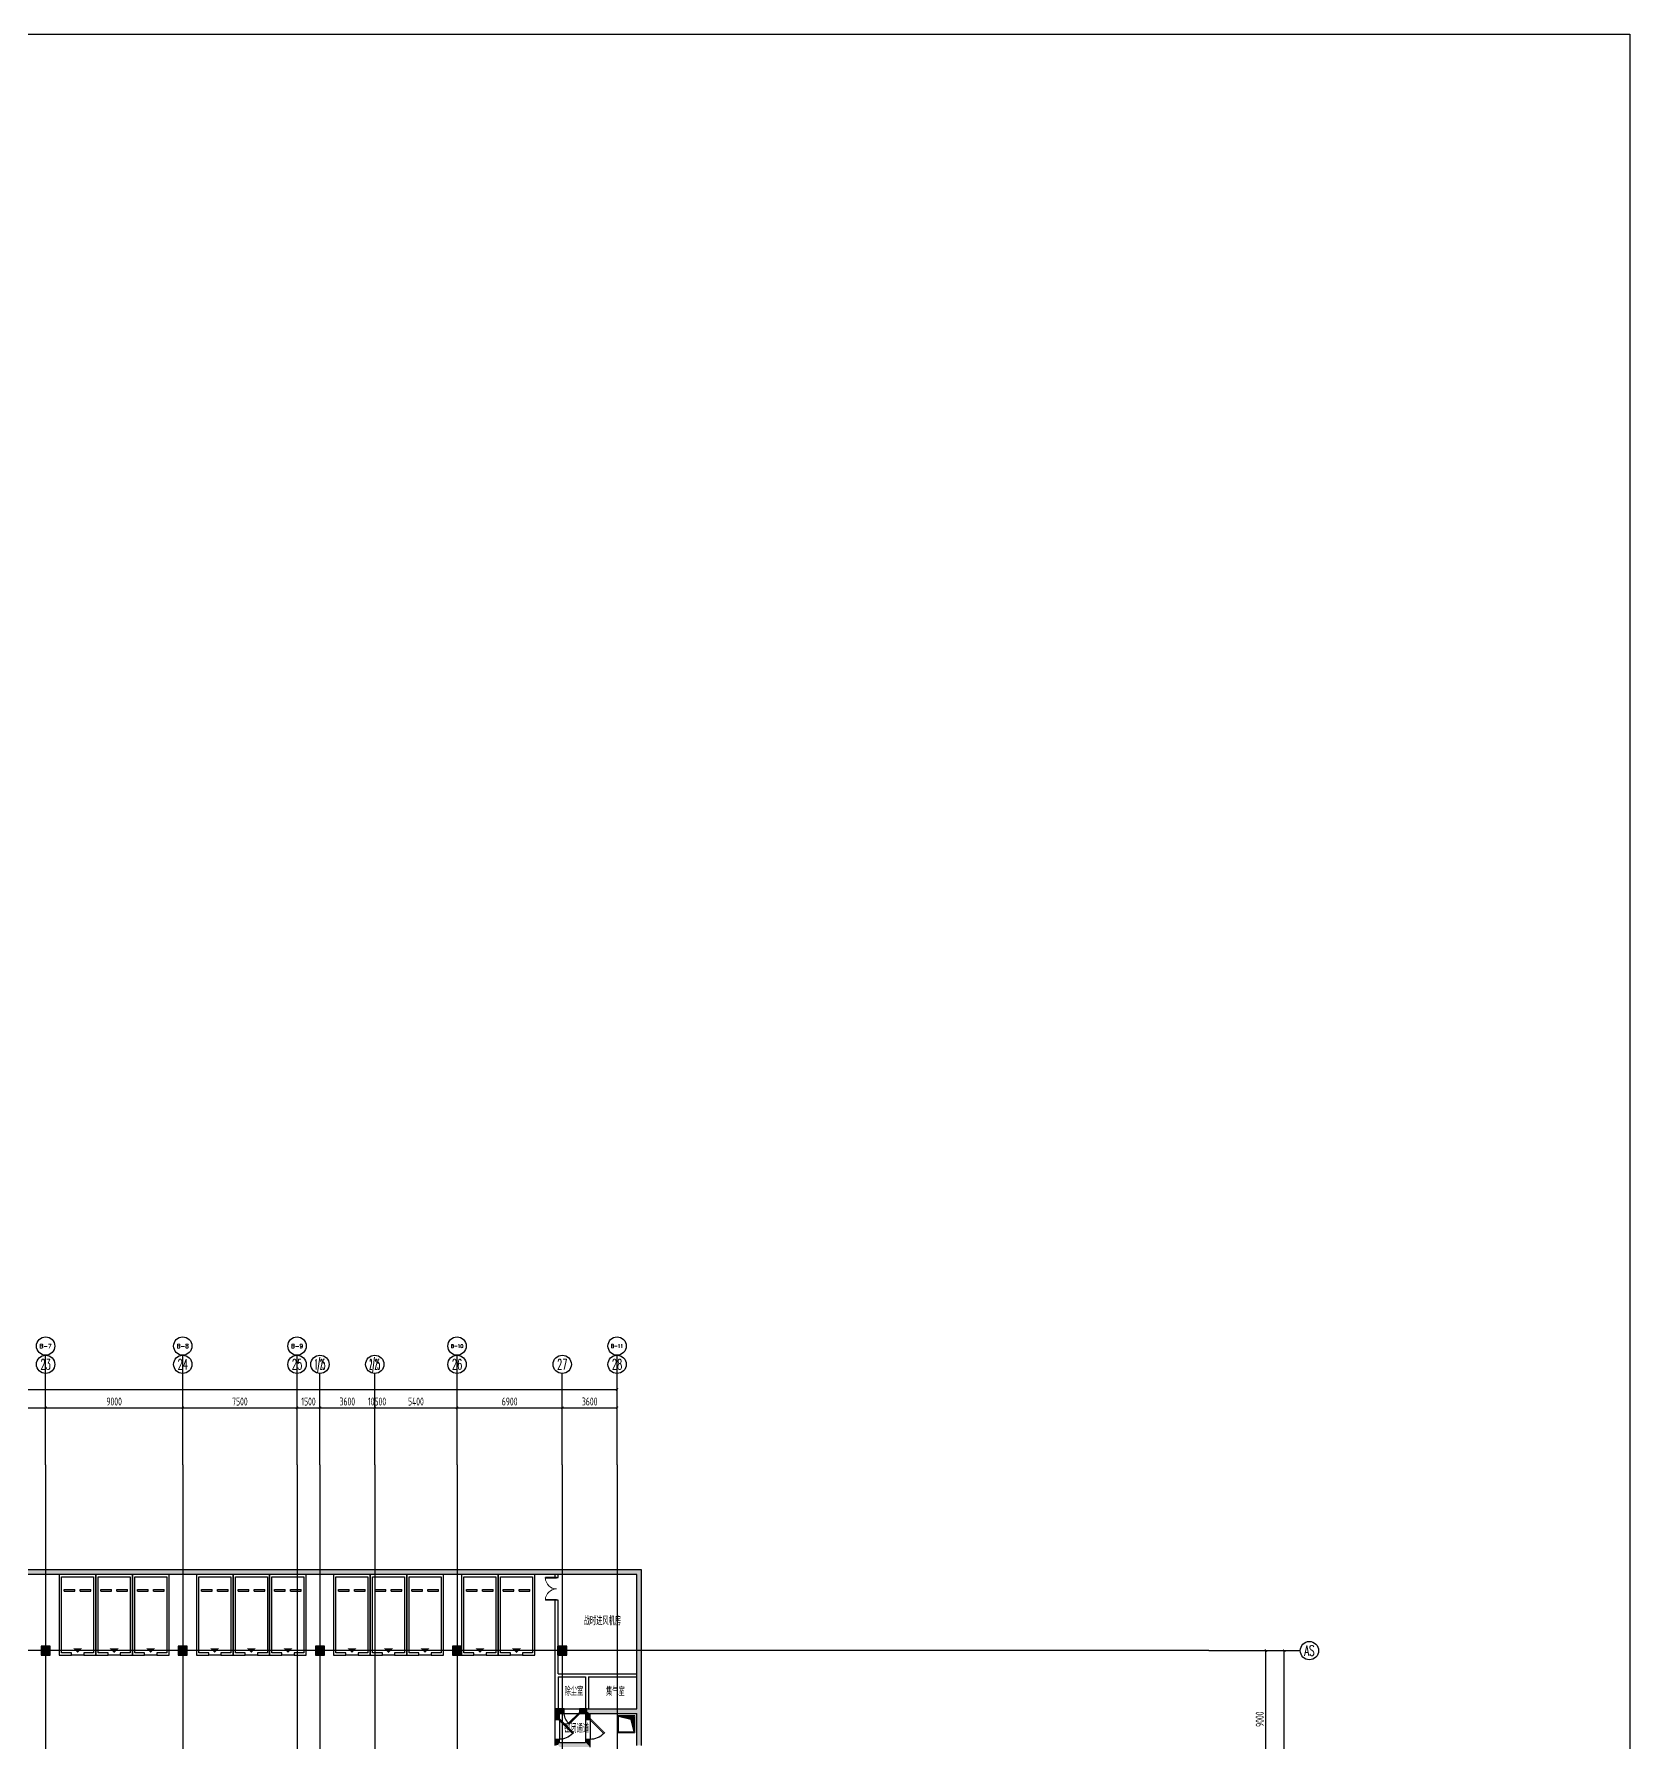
# Model space of a CAD drawing. Extents: x -20827274 to 1300756471, y -549375 to 3431892.
# Drawn here: x 67991 to 172693, y -173860 to -61755 of the extents above; entities that cross this region are included whole.
import ezdxf
from ezdxf.enums import TextEntityAlignment as Align

# ---------------------------------------------------------------- set-up
doc = ezdxf.new("R2010")
doc.units = 0
doc.header["$LTSCALE"] = 10
doc.linetypes.add('暖附图底图$0$DASH', pattern=[0.35, 0.25, -0.1])
doc.linetypes.add('暖附图底图$0$DOTE', pattern=[2.42, 2, -0.2, 0.02, -0.2])
for name, color, linetype in [('1-zs', 3, 'Continuous'), ('A-PUB_TITLE', 4, 'Continuous'), ('AXIS_TEXT', 7, 'Continuous'), ('PUB_HATCH', 8, 'Continuous'), ('暖附图底图$0$00-停车位', 8, 'Continuous'), ('暖附图底图$0$1-标注暖通', 8, 'Continuous'), ('暖附图底图$0$A-COLUMN', 8, 'Continuous'), ('暖附图底图$0$A-PUB_HATCH', 8, 'Continuous'), ('暖附图底图$0$A-ROOM_NAME', 8, 'Continuous'), ('暖附图底图$0$A-WALL', 8, 'Continuous'), ('暖附图底图$0$AXIS', 8, 'Continuous'), ('暖附图底图$0$AXIS_TEXT', 8, 'Continuous'), ('暖附图底图$0$DOOR_FIRE', 8, 'Continuous'), ('暖附图底图$0$DOTE', 8, 'Continuous'), ('暖附图底图$0$PUB_HATCH', 8, 'Continuous'), ('暖附图底图$0$R_人防洗消集水坑', 8, 'Continuous'), ('暖附图底图$0$WINDOW_RF', 8, 'Continuous')]:
    doc.layers.add(name, color=color, linetype=linetype)
doc.styles.add('COMPLEX', font='COMPLEX.shx', dxfattribs={"width": 0.65})
doc.styles.add('暖附图底图$0$8B2_02', font='tssdeng.shx', dxfattribs={"width": 0.6, "bigfont": 'TSSDCHN.shx'})
doc.styles.add('暖附图底图$0$8B2_02_T3', font='tssdeng.shx', dxfattribs={"width": 0.6, "bigfont": 'TSSDCHN.shx'})
doc.styles.add('暖附图底图$0$_TCH_AXIS', font='COMPLEX', dxfattribs={"bigfont": 'GBCBIG'})
doc.styles.add('暖附图底图$0$COMPLEX', font='COMPLEX.shx', dxfattribs={"width": 0.65})
doc.dimstyles.new('暖附图底图$0$_TCH_ARCH&&150', dxfattribs={"dimtxt": 525, "dimasz": 150, "dimexe": 375, "dimexo": 450, "dimgap": 150, "dimtad": 1, "dimdec": 0, "dimrnd": 50, "dimzin": 0, "dimdsep": 46, "dimtxsty": '暖附图底图$0$8B2_02_T3', "dimblk": '暖附图底图$0$_ArchTick', "dimcen": 0.09, "dimclrt": 7, "dimazin": 2, "dimtfac": 1, "dimtdec": 0, "dimtix": 1, "dimtmove": 2, "dimatfit": 3, "dimfxl": 0, "dimtolj": 1, "dimtzin": 0, "dimarcsym": 0})

# ---------------------------------------------------------------- blocks, each defined once
blk = doc.blocks.new('暖附图底图$0$车位2400x5300')
at = {"layer": '暖附图底图$0$00-停车位', "color": 251}
for p, q in [((-875, -1000), (-175, -1000)), ((-875, -1100), (-875, -1000)), ((-875, -1100), (-175, -1100)), ((-175, -1100), (-175, -1000)), ((175, -1000), (875, -1000)), ((175, -1100), (175, -1000)), ((175, -1100), (875, -1100)), ((875, -1100), (875, -1000)), ((400, -5300), (-400, -5300))]:
    blk.add_line(p, q, dxfattribs=at)
blk.add_lwpolyline([(400, -5150), (400, -5300), (1200, -5300), (1200, 0), (-1200, 0), (-1200, -5300), (-400, -5300), (-400, -5150), (-1050, -5150), (-1050, -150), (1050, -150), (1050, -5150), (400, -5150)], dxfattribs=at)
blk.add_lwpolyline([(0, -5150, 0, 600, 0), (0, -4850, 600, 600, 0)], format="xyseb", dxfattribs=at)
blk = doc.blocks.new('暖附图底图$0$洗消污水集水坑')
at = {"layer": '暖附图底图$0$R_人防洗消集水坑', "lineweight": 15}
h = blk.add_hatch(color=256, dxfattribs=at)
h.dxf.hatch_style = 1
h.paths.add_polyline_path([(161254, 16997), (162054, 17197), (161054, 17197), (161054, 16197)])
for points in [[(162114, 17257), (160994, 17257), (160994, 16137), (162114, 16137)], [(162054, 17197), (161054, 17197), (161054, 16197), (162054, 16197)]]:
    blk.add_lwpolyline(points, close=True, dxfattribs=at)
blk.add_lwpolyline([(161054, 16197), (161254, 16997), (162054, 17197)], dxfattribs=at)
blk = doc.blocks.new('暖附图底图$0$洗消坑')
at = {"layer": '暖附图底图$0$R_人防洗消集水坑', "lineweight": 15, "rotation": 270}
blk.add_blockref('暖附图底图$0$洗消污水集水坑', (157353, -135921), dxfattribs=at)
blk = doc.blocks.new('暖附图底图$0$_AXISO')
blk.add_circle((0, 0), 0.5)
at = {"layer": '暖附图底图$0$AXIS_TEXT', "style": '暖附图底图$0$COMPLEX', "width": 1.041667}
blk.add_attdef('A', text='', height=0.56, dxfattribs=at).set_placement((-0.25, -0.28), (0.25, -0.28), align=Align.FIT)
blk = doc.blocks.new('_FZH')
blk.add_lwpolyline([(-0.5, -0.5), (0.5, -0.5), (0.5, 0.5), (-0.5, 0.5)], close=True)
at = {"layer": 'PUB_HATCH'}
blk.add_solid([(-0.5, -0.5), (0.5, -0.5), (-0.5, 0.5), (0.5, 0.5)], dxfattribs=at)
blk = doc.blocks.new('暖附图底图$0$$DorLib2D$00000080')
for p, q in [((-0.21, 0.79), (-0.16, 0.84)), ((0.5, 0.08), (-0.21, 0.79)), ((0.55, 0.13), (-0.16, 0.84)), ((0.5, 0.08), (0.55, 0.13))]:
    blk.add_line(p, q)
blk.add_arc((0.5, 0.08), 1, 135, 180)
blk = doc.blocks.new('暖附图底图$0$$DorLib2D$00000081')
for p, q in [((-0.207, 0.774), (-0.169, 0.811)), ((0.5, 0.067), (-0.207, 0.774)), ((0.538, 0.104), (-0.169, 0.811)), ((0.5, 0.067), (0.538, 0.104))]:
    blk.add_line(p, q)
blk.add_arc((0.5, 0.067), 1, 135, 180)
blk = doc.blocks.new('暖附图底图$0$$DorLib2D$00000084')
for p, q in [((-0.207, 0.807), (-0.16, 0.854)), ((0.5, 0.1), (-0.207, 0.807)), ((0.5, 0.1), (0.547, 0.147))]:
    blk.add_line(p, q)
at = {"const_width": 0.0333}
blk.add_lwpolyline([(0.547, 0.147), (-0.16, 0.854)], dxfattribs=at)
blk.add_arc((0.5, 0.1), 1, 135, 180)
blk = doc.blocks.new('暖附图底图$0$$DorLib2D$00000002')
for p, q in [((-0.5, 0), (-0.5, 0.4875)), ((-0.475, 0.4875), (-0.5, 0.4875)), ((-0.475, 0), (-0.475, 0.4875)), ((0.475, 0), (0.475, 0.4875)), ((0.475, 0.4875), (0.5, 0.4875)), ((0.5, 0), (0.5, 0.4875)), ((-0.5, 0), (-0.475, 0)), ((0.5, 0), (0.475, 0))]:
    blk.add_line(p, q)
at = {"lineweight": 13}
for centre, start, end in [((-0.4875, 0), 0, 88.530716), ((0.4875, 0), 91.469284, 180)]:
    blk.add_arc(centre, 0.4875, start, end, dxfattribs=at)
blk = doc.blocks.new('_AXISO')
blk.add_circle((0, 0), 0.5)
at = {"layer": 'AXIS_TEXT', "style": 'COMPLEX', "width": 1.041667}
blk.add_attdef('A', text='', height=0.56, dxfattribs=at).set_placement((-0.25, -0.28), (0.25, -0.28), align=Align.FIT)
blk = doc.blocks.new('暖附图底图$0$_ArchTick')
at = {"color": 0, "linetype": 'ByBlock', "const_width": 0.4}
blk.add_lwpolyline([(-0.5, -0.5), (0.5, 0.5)], dxfattribs=at)
blk = doc.blocks.new('*D3236')
at = {"layer": 'Defpoints', "color": 0, "transparency": 16777216}
for p in [(106241, -150679), (17241, -155629), (106241, -155629)]:
    blk.add_point(p, dxfattribs=at)
at = {"layer": '暖附图底图$0$AXIS', "color": 0, "lineweight": -2, "transparency": 16777216}
for p, q in [((17241, -155179), (17241, -150304)), ((17241, -150679), (106241, -150679)), ((106241, -155179), (106241, -150304))]:
    blk.add_line(p, q, dxfattribs=at)
at = {"layer": '暖附图底图$0$AXIS', "color": 0, "lineweight": -2, "transparency": 16777216, "xscale": 150, "yscale": 150, "zscale": 150, "rotation": 180}
blk.add_blockref('暖附图底图$0$_ArchTick', (17241, -150679), dxfattribs=at)
at = {"layer": '暖附图底图$0$AXIS', "color": 0, "lineweight": -2, "transparency": 16777216, "xscale": 150, "yscale": 150, "zscale": 150}
blk.add_blockref('暖附图底图$0$_ArchTick', (106241, -150679), dxfattribs=at)
at = {"layer": '暖附图底图$0$AXIS', "color": 7, "transparency": 16777216, "insert": (61741, -150267), "char_height": 525, "attachment_point": 5, "style": '暖附图底图$0$8B2_02_T3'}
blk.add_mtext('\\A1;89000', dxfattribs=at)
blk = doc.blocks.new('*D3242')
at = {"layer": 'Defpoints', "color": 0, "transparency": 16777216}
for p in [(68741, -151879), (59741, -155629), (68741, -155629)]:
    blk.add_point(p, dxfattribs=at)
at = {"layer": '暖附图底图$0$AXIS', "color": 0, "lineweight": -2, "transparency": 16777216}
for p, q in [((59741, -155179), (59741, -151504)), ((59741, -151879), (68741, -151879)), ((68741, -155179), (68741, -151504))]:
    blk.add_line(p, q, dxfattribs=at)
at = {"layer": '暖附图底图$0$AXIS', "color": 0, "lineweight": -2, "transparency": 16777216, "xscale": 150, "yscale": 150, "zscale": 150, "rotation": 180}
blk.add_blockref('暖附图底图$0$_ArchTick', (59741, -151879), dxfattribs=at)
at = {"layer": '暖附图底图$0$AXIS', "color": 0, "lineweight": -2, "transparency": 16777216, "xscale": 150, "yscale": 150, "zscale": 150}
blk.add_blockref('暖附图底图$0$_ArchTick', (68741, -151879), dxfattribs=at)
at = {"layer": '暖附图底图$0$AXIS', "color": 7, "transparency": 16777216, "insert": (64241, -151467), "char_height": 525, "attachment_point": 5, "style": '暖附图底图$0$8B2_02_T3'}
blk.add_mtext('\\A1;9000', dxfattribs=at)
blk = doc.blocks.new('*D3243')
at = {"layer": 'Defpoints', "color": 0, "transparency": 16777216}
for p in [(77741, -151879), (68741, -155629), (77741, -155629)]:
    blk.add_point(p, dxfattribs=at)
at = {"layer": '暖附图底图$0$AXIS', "color": 0, "lineweight": -2, "transparency": 16777216}
for p, q in [((68741, -155179), (68741, -151504)), ((68741, -151879), (77741, -151879)), ((77741, -155179), (77741, -151504))]:
    blk.add_line(p, q, dxfattribs=at)
at = {"layer": '暖附图底图$0$AXIS', "color": 0, "lineweight": -2, "transparency": 16777216, "xscale": 150, "yscale": 150, "zscale": 150, "rotation": 180}
blk.add_blockref('暖附图底图$0$_ArchTick', (68741, -151879), dxfattribs=at)
at = {"layer": '暖附图底图$0$AXIS', "color": 0, "lineweight": -2, "transparency": 16777216, "xscale": 150, "yscale": 150, "zscale": 150}
blk.add_blockref('暖附图底图$0$_ArchTick', (77741, -151879), dxfattribs=at)
at = {"layer": '暖附图底图$0$AXIS', "color": 7, "transparency": 16777216, "insert": (73241, -151467), "char_height": 525, "attachment_point": 5, "style": '暖附图底图$0$8B2_02_T3'}
blk.add_mtext('\\A1;9000', dxfattribs=at)
blk = doc.blocks.new('*D3244')
at = {"layer": 'Defpoints', "color": 0, "transparency": 16777216}
for p in [(85241, -151879), (77741, -155629), (85241, -155629)]:
    blk.add_point(p, dxfattribs=at)
at = {"layer": '暖附图底图$0$AXIS', "color": 0, "lineweight": -2, "transparency": 16777216}
for p, q in [((77741, -155179), (77741, -151504)), ((77741, -151879), (85241, -151879)), ((85241, -155179), (85241, -151504))]:
    blk.add_line(p, q, dxfattribs=at)
at = {"layer": '暖附图底图$0$AXIS', "color": 0, "lineweight": -2, "transparency": 16777216, "xscale": 150, "yscale": 150, "zscale": 150, "rotation": 180}
blk.add_blockref('暖附图底图$0$_ArchTick', (77741, -151879), dxfattribs=at)
at = {"layer": '暖附图底图$0$AXIS', "color": 0, "lineweight": -2, "transparency": 16777216, "xscale": 150, "yscale": 150, "zscale": 150}
blk.add_blockref('暖附图底图$0$_ArchTick', (85241, -151879), dxfattribs=at)
at = {"layer": '暖附图底图$0$AXIS', "color": 7, "transparency": 16777216, "insert": (81491, -151467), "char_height": 525, "attachment_point": 5, "style": '暖附图底图$0$8B2_02_T3'}
blk.add_mtext('\\A1;7500', dxfattribs=at)
blk = doc.blocks.new('*D3245')
at = {"layer": 'Defpoints', "color": 0, "transparency": 16777216}
for p in [(95741, -151879), (85241, -155629), (95741, -155629)]:
    blk.add_point(p, dxfattribs=at)
at = {"layer": '暖附图底图$0$AXIS', "color": 0, "lineweight": -2, "transparency": 16777216}
for p, q in [((85241, -155179), (85241, -151504)), ((85241, -151879), (95741, -151879)), ((95741, -155179), (95741, -151504))]:
    blk.add_line(p, q, dxfattribs=at)
at = {"layer": '暖附图底图$0$AXIS', "color": 0, "lineweight": -2, "transparency": 16777216, "xscale": 150, "yscale": 150, "zscale": 150, "rotation": 180}
blk.add_blockref('暖附图底图$0$_ArchTick', (85241, -151879), dxfattribs=at)
at = {"layer": '暖附图底图$0$AXIS', "color": 0, "lineweight": -2, "transparency": 16777216, "xscale": 150, "yscale": 150, "zscale": 150}
blk.add_blockref('暖附图底图$0$_ArchTick', (95741, -151879), dxfattribs=at)
at = {"layer": '暖附图底图$0$AXIS', "color": 7, "transparency": 16777216, "insert": (90491, -151467), "char_height": 525, "attachment_point": 5, "style": '暖附图底图$0$8B2_02_T3'}
blk.add_mtext('\\A1;10500', dxfattribs=at)
blk = doc.blocks.new('*D3246')
at = {"layer": 'Defpoints', "color": 0, "transparency": 16777216}
for p in [(102641, -151879), (95741, -155629), (102641, -155629)]:
    blk.add_point(p, dxfattribs=at)
at = {"layer": '暖附图底图$0$AXIS', "color": 0, "lineweight": -2, "transparency": 16777216}
for p, q in [((95741, -155179), (95741, -151504)), ((95741, -151879), (102641, -151879)), ((102641, -155179), (102641, -151504))]:
    blk.add_line(p, q, dxfattribs=at)
at = {"layer": '暖附图底图$0$AXIS', "color": 0, "lineweight": -2, "transparency": 16777216, "xscale": 150, "yscale": 150, "zscale": 150, "rotation": 180}
blk.add_blockref('暖附图底图$0$_ArchTick', (95741, -151879), dxfattribs=at)
at = {"layer": '暖附图底图$0$AXIS', "color": 0, "lineweight": -2, "transparency": 16777216, "xscale": 150, "yscale": 150, "zscale": 150}
blk.add_blockref('暖附图底图$0$_ArchTick', (102641, -151879), dxfattribs=at)
at = {"layer": '暖附图底图$0$AXIS', "color": 7, "transparency": 16777216, "insert": (99191, -151467), "char_height": 525, "attachment_point": 5, "style": '暖附图底图$0$8B2_02_T3'}
blk.add_mtext('\\A1;6900', dxfattribs=at)
blk = doc.blocks.new('*D3247')
at = {"layer": 'Defpoints', "color": 0, "transparency": 16777216}
for p in [(106241, -151879), (102641, -155629), (106241, -155629)]:
    blk.add_point(p, dxfattribs=at)
at = {"layer": '暖附图底图$0$AXIS', "color": 0, "lineweight": -2, "transparency": 16777216}
for p, q in [((102641, -155179), (102641, -151504)), ((102641, -151879), (106241, -151879)), ((106241, -155179), (106241, -151504))]:
    blk.add_line(p, q, dxfattribs=at)
at = {"layer": '暖附图底图$0$AXIS', "color": 0, "lineweight": -2, "transparency": 16777216, "xscale": 150, "yscale": 150, "zscale": 150, "rotation": 180}
blk.add_blockref('暖附图底图$0$_ArchTick', (102641, -151879), dxfattribs=at)
at = {"layer": '暖附图底图$0$AXIS', "color": 0, "lineweight": -2, "transparency": 16777216, "xscale": 150, "yscale": 150, "zscale": 150}
blk.add_blockref('暖附图底图$0$_ArchTick', (106241, -151879), dxfattribs=at)
at = {"layer": '暖附图底图$0$AXIS', "color": 7, "transparency": 16777216, "insert": (104441, -151467), "char_height": 525, "attachment_point": 5, "style": '暖附图底图$0$8B2_02_T3'}
blk.add_mtext('\\A1;3600', dxfattribs=at)
blk = doc.blocks.new('*D3266')
at = {"layer": 'Defpoints', "color": 0, "transparency": 16777216}
for p in [(145070, -167810), (148820, -167810), (145070, -176810)]:
    blk.add_point(p, dxfattribs=at)
at = {"layer": '暖附图底图$0$AXIS', "color": 0, "lineweight": -2, "transparency": 16777216}
for p, q in [((145520, -167810), (149195, -167810)), ((148820, -176810), (148820, -167810)), ((145520, -176810), (149195, -176810))]:
    blk.add_line(p, q, dxfattribs=at)
at = {"layer": '暖附图底图$0$AXIS', "color": 0, "lineweight": -2, "transparency": 16777216, "xscale": 150, "yscale": 150, "zscale": 150}
for p, rotation in [((148820, -167810), 90), ((148820, -176810), 270)]:
    blk.add_blockref('暖附图底图$0$_ArchTick', p, dxfattribs=dict(at, rotation=rotation))
at = {"layer": '暖附图底图$0$AXIS', "color": 7, "transparency": 16777216, "insert": (148408, -172310), "char_height": 525, "attachment_point": 5, "rotation": 90, "style": '暖附图底图$0$8B2_02_T3'}
blk.add_mtext('\\A1;9000', dxfattribs=at)
blk = doc.blocks.new('*D3267')
at = {"layer": 'Defpoints', "color": 0, "transparency": 16777216}
for p in [(106241, -150679), (-95159, -155629), (106241, -155629)]:
    blk.add_point(p, dxfattribs=at)
at = {"layer": '暖附图底图$0$AXIS', "color": 0, "lineweight": -2, "transparency": 16777216}
for p, q in [((-95159, -155179), (-95159, -150304)), ((-95159, -150679), (106241, -150679)), ((106241, -155179), (106241, -150304))]:
    blk.add_line(p, q, dxfattribs=at)
at = {"layer": '暖附图底图$0$AXIS', "color": 0, "lineweight": -2, "transparency": 16777216, "xscale": 150, "yscale": 150, "zscale": 150, "rotation": 180}
blk.add_blockref('暖附图底图$0$_ArchTick', (-95159, -150679), dxfattribs=at)
at = {"layer": '暖附图底图$0$AXIS', "color": 0, "lineweight": -2, "transparency": 16777216, "xscale": 150, "yscale": 150, "zscale": 150}
blk.add_blockref('暖附图底图$0$_ArchTick', (106241, -150679), dxfattribs=at)
at = {"layer": '暖附图底图$0$AXIS', "color": 7, "transparency": 16777216, "insert": (5541, -150267), "char_height": 525, "attachment_point": 5, "style": '暖附图底图$0$8B2_02_T3'}
blk.add_mtext('\\A1;201400', dxfattribs=at)
blk = doc.blocks.new('*D3289')
at = {"layer": 'Defpoints', "color": 0, "transparency": 16777216}
for p in [(68741, -151879), (59741, -155629), (68741, -155629)]:
    blk.add_point(p, dxfattribs=at)
at = {"layer": '暖附图底图$0$AXIS', "color": 0, "lineweight": -2, "transparency": 16777216}
for p, q in [((59741, -155179), (59741, -151504)), ((59741, -151879), (68741, -151879)), ((68741, -155179), (68741, -151504))]:
    blk.add_line(p, q, dxfattribs=at)
at = {"layer": '暖附图底图$0$AXIS', "color": 0, "lineweight": -2, "transparency": 16777216, "xscale": 150, "yscale": 150, "zscale": 150, "rotation": 180}
blk.add_blockref('暖附图底图$0$_ArchTick', (59741, -151879), dxfattribs=at)
at = {"layer": '暖附图底图$0$AXIS', "color": 0, "lineweight": -2, "transparency": 16777216, "xscale": 150, "yscale": 150, "zscale": 150}
blk.add_blockref('暖附图底图$0$_ArchTick', (68741, -151879), dxfattribs=at)
at = {"layer": '暖附图底图$0$AXIS', "color": 7, "transparency": 16777216, "insert": (64241, -151467), "char_height": 525, "attachment_point": 5, "style": '暖附图底图$0$8B2_02_T3'}
blk.add_mtext('\\A1;9000', dxfattribs=at)
blk = doc.blocks.new('*D3290')
at = {"layer": 'Defpoints', "color": 0, "transparency": 16777216}
for p in [(77741, -151879), (68741, -155629), (77741, -155629)]:
    blk.add_point(p, dxfattribs=at)
at = {"layer": '暖附图底图$0$AXIS', "color": 0, "lineweight": -2, "transparency": 16777216}
for p, q in [((68741, -155179), (68741, -151504)), ((68741, -151879), (77741, -151879)), ((77741, -155179), (77741, -151504))]:
    blk.add_line(p, q, dxfattribs=at)
at = {"layer": '暖附图底图$0$AXIS', "color": 0, "lineweight": -2, "transparency": 16777216, "xscale": 150, "yscale": 150, "zscale": 150, "rotation": 180}
blk.add_blockref('暖附图底图$0$_ArchTick', (68741, -151879), dxfattribs=at)
at = {"layer": '暖附图底图$0$AXIS', "color": 0, "lineweight": -2, "transparency": 16777216, "xscale": 150, "yscale": 150, "zscale": 150}
blk.add_blockref('暖附图底图$0$_ArchTick', (77741, -151879), dxfattribs=at)
at = {"layer": '暖附图底图$0$AXIS', "color": 7, "transparency": 16777216, "insert": (73241, -151467), "char_height": 525, "attachment_point": 5, "style": '暖附图底图$0$8B2_02_T3'}
blk.add_mtext('\\A1;9000', dxfattribs=at)
blk = doc.blocks.new('*D3291')
at = {"layer": 'Defpoints', "color": 0, "transparency": 16777216}
for p in [(85241, -151879), (77741, -155629), (85241, -155629)]:
    blk.add_point(p, dxfattribs=at)
at = {"layer": '暖附图底图$0$AXIS', "color": 0, "lineweight": -2, "transparency": 16777216}
for p, q in [((77741, -155179), (77741, -151504)), ((77741, -151879), (85241, -151879)), ((85241, -155179), (85241, -151504))]:
    blk.add_line(p, q, dxfattribs=at)
at = {"layer": '暖附图底图$0$AXIS', "color": 0, "lineweight": -2, "transparency": 16777216, "xscale": 150, "yscale": 150, "zscale": 150, "rotation": 180}
blk.add_blockref('暖附图底图$0$_ArchTick', (77741, -151879), dxfattribs=at)
at = {"layer": '暖附图底图$0$AXIS', "color": 0, "lineweight": -2, "transparency": 16777216, "xscale": 150, "yscale": 150, "zscale": 150}
blk.add_blockref('暖附图底图$0$_ArchTick', (85241, -151879), dxfattribs=at)
at = {"layer": '暖附图底图$0$AXIS', "color": 7, "transparency": 16777216, "insert": (81491, -151467), "char_height": 525, "attachment_point": 5, "style": '暖附图底图$0$8B2_02_T3'}
blk.add_mtext('\\A1;7500', dxfattribs=at)
blk = doc.blocks.new('*D3292')
at = {"layer": 'Defpoints', "color": 0, "transparency": 16777216}
for p in [(86741, -151879), (85241, -155629), (86741, -155629)]:
    blk.add_point(p, dxfattribs=at)
at = {"layer": '暖附图底图$0$AXIS', "color": 0, "lineweight": -2, "transparency": 16777216}
for p, q in [((85241, -155179), (85241, -151504)), ((85241, -151879), (86741, -151879)), ((86741, -155179), (86741, -151504))]:
    blk.add_line(p, q, dxfattribs=at)
at = {"layer": '暖附图底图$0$AXIS', "color": 0, "lineweight": -2, "transparency": 16777216, "xscale": 150, "yscale": 150, "zscale": 150, "rotation": 180}
blk.add_blockref('暖附图底图$0$_ArchTick', (85241, -151879), dxfattribs=at)
at = {"layer": '暖附图底图$0$AXIS', "color": 0, "lineweight": -2, "transparency": 16777216, "xscale": 150, "yscale": 150, "zscale": 150}
blk.add_blockref('暖附图底图$0$_ArchTick', (86741, -151879), dxfattribs=at)
at = {"layer": '暖附图底图$0$AXIS', "color": 7, "transparency": 16777216, "insert": (85991, -151467), "char_height": 525, "attachment_point": 5, "style": '暖附图底图$0$8B2_02_T3'}
blk.add_mtext('\\A1;1500', dxfattribs=at)
blk = doc.blocks.new('*D3293')
at = {"layer": 'Defpoints', "color": 0, "transparency": 16777216}
for p in [(90341, -151879), (86741, -155629), (90341, -155629)]:
    blk.add_point(p, dxfattribs=at)
at = {"layer": '暖附图底图$0$AXIS', "color": 0, "lineweight": -2, "transparency": 16777216}
for p, q in [((86741, -155179), (86741, -151504)), ((86741, -151879), (90341, -151879)), ((90341, -155179), (90341, -151504))]:
    blk.add_line(p, q, dxfattribs=at)
at = {"layer": '暖附图底图$0$AXIS', "color": 0, "lineweight": -2, "transparency": 16777216, "xscale": 150, "yscale": 150, "zscale": 150, "rotation": 180}
blk.add_blockref('暖附图底图$0$_ArchTick', (86741, -151879), dxfattribs=at)
at = {"layer": '暖附图底图$0$AXIS', "color": 0, "lineweight": -2, "transparency": 16777216, "xscale": 150, "yscale": 150, "zscale": 150}
blk.add_blockref('暖附图底图$0$_ArchTick', (90341, -151879), dxfattribs=at)
at = {"layer": '暖附图底图$0$AXIS', "color": 7, "transparency": 16777216, "insert": (88541, -151467), "char_height": 525, "attachment_point": 5, "style": '暖附图底图$0$8B2_02_T3'}
blk.add_mtext('\\A1;3600', dxfattribs=at)
blk = doc.blocks.new('*D3294')
at = {"layer": 'Defpoints', "color": 0, "transparency": 16777216}
for p in [(95741, -151879), (90341, -155629), (95741, -155629)]:
    blk.add_point(p, dxfattribs=at)
at = {"layer": '暖附图底图$0$AXIS', "color": 0, "lineweight": -2, "transparency": 16777216}
for p, q in [((90341, -155179), (90341, -151504)), ((90341, -151879), (95741, -151879)), ((95741, -155179), (95741, -151504))]:
    blk.add_line(p, q, dxfattribs=at)
at = {"layer": '暖附图底图$0$AXIS', "color": 0, "lineweight": -2, "transparency": 16777216, "xscale": 150, "yscale": 150, "zscale": 150, "rotation": 180}
blk.add_blockref('暖附图底图$0$_ArchTick', (90341, -151879), dxfattribs=at)
at = {"layer": '暖附图底图$0$AXIS', "color": 0, "lineweight": -2, "transparency": 16777216, "xscale": 150, "yscale": 150, "zscale": 150}
blk.add_blockref('暖附图底图$0$_ArchTick', (95741, -151879), dxfattribs=at)
at = {"layer": '暖附图底图$0$AXIS', "color": 7, "transparency": 16777216, "insert": (93041, -151467), "char_height": 525, "attachment_point": 5, "style": '暖附图底图$0$8B2_02_T3'}
blk.add_mtext('\\A1;5400', dxfattribs=at)
blk = doc.blocks.new('*D3295')
at = {"layer": 'Defpoints', "color": 0, "transparency": 16777216}
for p in [(102641, -151879), (95741, -155629), (102641, -155629)]:
    blk.add_point(p, dxfattribs=at)
at = {"layer": '暖附图底图$0$AXIS', "color": 0, "lineweight": -2, "transparency": 16777216}
for p, q in [((95741, -155179), (95741, -151504)), ((95741, -151879), (102641, -151879)), ((102641, -155179), (102641, -151504))]:
    blk.add_line(p, q, dxfattribs=at)
at = {"layer": '暖附图底图$0$AXIS', "color": 0, "lineweight": -2, "transparency": 16777216, "xscale": 150, "yscale": 150, "zscale": 150, "rotation": 180}
blk.add_blockref('暖附图底图$0$_ArchTick', (95741, -151879), dxfattribs=at)
at = {"layer": '暖附图底图$0$AXIS', "color": 0, "lineweight": -2, "transparency": 16777216, "xscale": 150, "yscale": 150, "zscale": 150}
blk.add_blockref('暖附图底图$0$_ArchTick', (102641, -151879), dxfattribs=at)
at = {"layer": '暖附图底图$0$AXIS', "color": 7, "transparency": 16777216, "insert": (99191, -151467), "char_height": 525, "attachment_point": 5, "style": '暖附图底图$0$8B2_02_T3'}
blk.add_mtext('\\A1;6900', dxfattribs=at)
blk = doc.blocks.new('*D3296')
at = {"layer": 'Defpoints', "color": 0, "transparency": 16777216}
for p in [(106241, -151879), (102641, -155629), (106241, -155629)]:
    blk.add_point(p, dxfattribs=at)
at = {"layer": '暖附图底图$0$AXIS', "color": 0, "lineweight": -2, "transparency": 16777216}
for p, q in [((102641, -155179), (102641, -151504)), ((102641, -151879), (106241, -151879)), ((106241, -155179), (106241, -151504))]:
    blk.add_line(p, q, dxfattribs=at)
at = {"layer": '暖附图底图$0$AXIS', "color": 0, "lineweight": -2, "transparency": 16777216, "xscale": 150, "yscale": 150, "zscale": 150, "rotation": 180}
blk.add_blockref('暖附图底图$0$_ArchTick', (102641, -151879), dxfattribs=at)
at = {"layer": '暖附图底图$0$AXIS', "color": 0, "lineweight": -2, "transparency": 16777216, "xscale": 150, "yscale": 150, "zscale": 150}
blk.add_blockref('暖附图底图$0$_ArchTick', (106241, -151879), dxfattribs=at)
at = {"layer": '暖附图底图$0$AXIS', "color": 7, "transparency": 16777216, "insert": (104441, -151467), "char_height": 525, "attachment_point": 5, "style": '暖附图底图$0$8B2_02_T3'}
blk.add_mtext('\\A1;3600', dxfattribs=at)
blk = doc.blocks.new('*D3352')
at = {"layer": 'Defpoints', "color": 0, "transparency": 16777216}
for p in [(145070, -167810), (150020, -167810), (145070, -319260)]:
    blk.add_point(p, dxfattribs=at)
at = {"layer": '暖附图底图$0$AXIS', "color": 0, "lineweight": -2, "transparency": 16777216}
for p, q in [((145520, -167810), (150395, -167810)), ((150020, -319260), (150020, -167810)), ((145520, -319260), (150395, -319260))]:
    blk.add_line(p, q, dxfattribs=at)
at = {"layer": '暖附图底图$0$AXIS', "color": 0, "lineweight": -2, "transparency": 16777216, "xscale": 150, "yscale": 150, "zscale": 150}
for p, rotation in [((150020, -167810), 90), ((150020, -319260), 270)]:
    blk.add_blockref('暖附图底图$0$_ArchTick', p, dxfattribs=dict(at, rotation=rotation))
at = {"layer": '暖附图底图$0$AXIS', "color": 7, "transparency": 16777216, "insert": (149608, -243535), "char_height": 525, "attachment_point": 5, "rotation": 90, "style": '暖附图底图$0$8B2_02_T3'}
blk.add_mtext('\\A1;151450', dxfattribs=at)
blk = doc.blocks.new('暖附图底图$0$AFSFCS')
at = {"layer": '暖附图底图$0$A-PUB_HATCH'}
for points in [[(102466.4, -171935.4), (102766.4, -171935.4), (102766.4, -171635.4), (102166.4, -171635.4)], [(102166.4, -171635.4), (102166.4, -172335.4), (102466.4, -172335.4), (102466.4, -171935.4)], [(104266.4, -171635.4), (103766.4, -171635.4), (103766.4, -171935.4), (104166.4, -171935.4), (104299.7, -171835.4)], [(104166.4, -171935.4), (104166.4, -172335.4), (104466.4, -172335.4), (104466.4, -171935.4), (104299.7, -171835.4)], [(104299.7, -171835.4), (104466.4, -171935.4), (107541.4, -171935.4), (107641.4, -171835.4), (107541.4, -171635.4), (104266.4, -171635.4)], [(102466.4, -173835.4), (102466.4, -173635.4), (102166.4, -173635.4), (102166.4, -174035.4), (102366.4, -174002.1)], [(104466.4, -174135.4), (104466.4, -173635.4), (104166.4, -173635.4), (104166.4, -173835.4)], [(102366.4, -174002.1), (102466.4, -174135.4), (104466.4, -174135.4), (104166.4, -173835.4), (102466.4, -173835.4)]]:
    blk.add_hatch(color=256, dxfattribs=at).paths.add_polyline_path(points)
at = {"layer": '暖附图底图$0$PUB_HATCH'}
for points in [[(102266.4, -162810.4), (102266.4, -162510.4), (26091.4, -162510.4), (26091.4, -162710.4), (26241.4, -162810.4)], [(107541.4, -162810.4), (107841.4, -162510.4), (102266.4, -162510.4), (102266.4, -162810.4)], [(107541.4, -169435.4), (107841.4, -169435.4), (107841.4, -162510.4), (107541.4, -162810.4)], [(107641.4, -171835.4), (107841.4, -171935.4), (107841.4, -169435.4), (107541.4, -169435.4), (107541.4, -171635.4)], [(107541.4, -174035.4), (107841.4, -174035.4), (107841.4, -171935.4), (107641.4, -171835.4), (107541.4, -171935.4)]]:
    blk.add_hatch(color=256, dxfattribs=at).paths.add_polyline_path(points)
at = {"layer": '暖附图底图$0$A-WALL'}
for p, q in [((102266.4, -162510.4), (26091.4, -162510.4)), ((107841.4, -162510.4), (102266.4, -162510.4)), ((107841.4, -169435.4), (107841.4, -162510.4)), ((102266.4, -162810.4), (26241.4, -162810.4)), ((102166.4, -162810.4), (102166.4, -163010.4)), ((102166.4, -163010.4), (102366.4, -163010.4)), ((107541.4, -162810.4), (102266.4, -162810.4)), ((102366.4, -163010.4), (102366.4, -162810.4)), ((107541.4, -169435.4), (107541.4, -162810.4)), ((102366.4, -164510.4), (102166.4, -164510.4)), ((102166.4, -164510.4), (102166.4, -169435.4)), ((102366.4, -169335.4), (102366.4, -164510.4)), ((102166.4, -169435.4), (102166.4, -171635.4)), ((102366.4, -169335.4), (104266.4, -169335.4)), ((102366.4, -169535.4), (102366.4, -171635.4)), ((102366.4, -169535.4), (104166.4, -169535.4)), ((104166.4, -169535.4), (104166.4, -171635.4)), ((104266.4, -169335.4), (107541.4, -169335.4)), ((104366.4, -169535.4), (107541.4, -169535.4)), ((104366.4, -169535.4), (104366.4, -171635.4)), ((107541.4, -171635.4), (107541.4, -169435.4)), ((107841.4, -171935.4), (107841.4, -169435.4)), ((102766.4, -171635.4), (102166.4, -171635.4)), ((102166.4, -171635.4), (102166.4, -172335.4)), ((102166.4, -172335.4), (102466.4, -172335.4)), ((102466.4, -171935.4), (102766.4, -171935.4)), ((102466.4, -172335.4), (102466.4, -171935.4)), ((102766.4, -171935.4), (102766.4, -171635.4)), ((104266.4, -171635.4), (103766.4, -171635.4)), ((103766.4, -171635.4), (103766.4, -171935.4)), ((103766.4, -171935.4), (104166.4, -171935.4)), ((104166.4, -171935.4), (104166.4, -172335.4)), ((104166.4, -172335.4), (104466.4, -172335.4)), ((104266.4, -171635.4), (107541.4, -171635.4)), ((104466.4, -172335.4), (104466.4, -171935.4)), ((104466.4, -171935.4), (107541.4, -171935.4)), ((107541.4, -174035.4), (107541.4, -171935.4)), ((107841.4, -174035.4), (107841.4, -171935.4)), ((102466.4, -173635.4), (102166.4, -173635.4)), ((102166.4, -173635.4), (102166.4, -174035.4)), ((102466.4, -173835.4), (102466.4, -173635.4)), ((104466.4, -173635.4), (104166.4, -173635.4)), ((104166.4, -173635.4), (104166.4, -173835.4)), ((104466.4, -174135.4), (104466.4, -173635.4)), ((102466.4, -173835.4), (104166.4, -173835.4))]:
    blk.add_line(p, q, dxfattribs=at)
at = {"layer": '暖附图底图$0$AXIS'}
for p, q in [((68741.4, -155629.3), (68741.4, -148429.3)), ((77741.4, -155629.3), (77741.4, -148429.3)), ((85241.4, -155629.3), (85241.4, -148429.3)), ((95741.4, -155629.3), (95741.4, -148429.3)), ((106241.4, -155629.3), (106241.4, -148429.3)), ((68741.4, -155629.3), (68741.4, -149629.3)), ((77741.4, -155629.3), (77741.4, -149629.3)), ((85241.4, -155629.3), (85241.4, -149629.3)), ((86741.4, -155629.3), (86741.4, -149629.3)), ((90341.4, -155629.3), (90341.4, -149629.3)), ((95741.4, -155629.3), (95741.4, -149629.3)), ((102641.4, -155629.3), (102641.4, -149629.3)), ((106241.4, -155629.3), (106241.4, -149629.3)), ((145070.3, -167810.4), (151070.3, -167810.4))]:
    blk.add_line(p, q, dxfattribs=at)
at = {"layer": '暖附图底图$0$DOTE', "color": 16, "linetype": '暖附图底图$0$DOTE', "ltscale": 1.5}
for p, q in [((68741.4, -155629.3), (68741.4, -385768.2)), ((77741.4, -155629.3), (77741.4, -385768.2)), ((85241.4, -155629.3), (85241.4, -385768.2)), ((95741.4, -155629.3), (95741.4, -385768.2)), ((106241.4, -155629.3), (106241.4, -385768.2))]:
    blk.add_line(p, q, dxfattribs=at)
at = {"layer": '暖附图底图$0$DOTE', "color": 127, "linetype": '暖附图底图$0$DOTE', "ltscale": 1.5}
for p, q in [((86741.4, -155629.3), (86741.4, -385768.2)), ((90341.4, -155629.3), (90341.4, -385768.2)), ((102641.4, -155629.3), (102641.4, -385768.2)), ((145070.3, -167810.4), (-113567.3, -167810.4))]:
    blk.add_line(p, q, dxfattribs=at)
at = {"layer": '暖附图底图$0$WINDOW_RF'}
for p, q in [((102166.4, -172335.4), (102166.4, -173635.4)), ((102466.4, -172335.4), (102466.4, -173635.4)), ((102766.4, -171635.4), (103766.4, -171635.4)), ((102766.4, -171935.4), (103766.4, -171935.4)), ((104166.4, -172335.4), (104166.4, -173635.4)), ((104466.4, -172335.4), (104466.4, -173635.4))]:
    blk.add_line(p, q, dxfattribs=at)
blk.add_blockref('暖附图底图$0$洗消坑', (-67208.6, 124839.6))
at = {"layer": '暖附图底图$0$00-停车位'}
for p in [(70841.4, -162810.4), (73241.4, -162810.4), (75641.4, -162810.4), (79841.4, -162810.4), (82241.4, -162810.4), (84641.4, -162810.4), (88841.4, -162810.4), (91241.4, -162810.4), (93641.4, -162810.4), (97241.4, -162810.4), (99641.4, -162810.4)]:
    blk.add_blockref('暖附图底图$0$车位2400x5300', p, dxfattribs=at)
at = {"layer": '暖附图底图$0$A-COLUMN', "xscale": 600, "yscale": 600, "zscale": 600, "rotation": 90}
for p in [(68741.4, -167810.4), (77741.4, -167810.4), (86741.4, -167810.4), (95741.4, -167810.4), (102641.4, -167810.4)]:
    blk.add_blockref('_FZH', p, dxfattribs=at)
at = {"layer": '暖附图底图$0$AXIS'}
ref = blk.add_blockref('暖附图底图$0$_AXISO', (68741.4, -147829.3), dxfattribs=dict(at, xscale=1200, yscale=1200, zscale=1200))
ref.add_attrib('A', 'B-7', dxfattribs={"layer": '暖附图底图$0$AXIS_TEXT', "height": 269.48, "style": '暖附图底图$0$_TCH_AXIS'}).set_placement((68343.6, -147964), (69139.2, -147964), align=Align.FIT)
ref = blk.add_blockref('暖附图底图$0$_AXISO', (77741.4, -147829.3), dxfattribs=dict(at, xscale=1200, yscale=1200, zscale=1200))
ref.add_attrib('A', 'B-8', dxfattribs={"layer": '暖附图底图$0$AXIS_TEXT', "height": 269.48, "style": '暖附图底图$0$_TCH_AXIS'}).set_placement((77343.6, -147964), (78139.2, -147964), align=Align.FIT)
ref = blk.add_blockref('暖附图底图$0$_AXISO', (85241.4, -147829.3), dxfattribs=dict(at, xscale=1200, yscale=1200, zscale=1200))
ref.add_attrib('A', 'B-9', dxfattribs={"layer": '暖附图底图$0$AXIS_TEXT', "height": 269.48, "style": '暖附图底图$0$_TCH_AXIS'}).set_placement((84843.6, -147964), (85639.2, -147964), align=Align.FIT)
ref = blk.add_blockref('暖附图底图$0$_AXISO', (95741.4, -147829.3), dxfattribs=dict(at, xscale=1200, yscale=1200, zscale=1200))
ref.add_attrib('A', 'B-10', dxfattribs={"layer": '暖附图底图$0$AXIS_TEXT', "height": 221.02, "style": '暖附图底图$0$_TCH_AXIS'}).set_placement((95336.2, -147939.8), (96146.6, -147939.8), align=Align.FIT)
ref = blk.add_blockref('暖附图底图$0$_AXISO', (106241.4, -147829.3), dxfattribs=dict(at, xscale=1200, yscale=1200, zscale=1200))
ref.add_attrib('A', 'B-11', dxfattribs={"layer": '暖附图底图$0$AXIS_TEXT', "height": 235.2, "style": '暖附图底图$0$_TCH_AXIS'}).set_placement((105838.2, -147946.9), (106644.6, -147946.9), align=Align.FIT)
ref = blk.add_blockref('_AXISO', (68741.4, -149029.3), dxfattribs=dict(at, xscale=1200, yscale=1200, zscale=1200))
ref.add_attrib('A', '23', dxfattribs={"layer": '暖附图底图$0$AXIS_TEXT', "height": 678.82, "style": '暖附图底图$0$_TCH_AXIS', "width": 0.617647}).set_placement((68402, -149368.7), (69080.8, -149368.7), align=Align.FIT)
ref = blk.add_blockref('_AXISO', (77741.4, -149029.3), dxfattribs=dict(at, xscale=1200, yscale=1200, zscale=1200))
ref.add_attrib('A', '24', dxfattribs={"layer": '暖附图底图$0$AXIS_TEXT', "height": 678.82, "style": '暖附图底图$0$_TCH_AXIS', "width": 0.583333}).set_placement((77402, -149368.7), (78080.8, -149368.7), align=Align.FIT)
ref = blk.add_blockref('_AXISO', (85241.4, -149029.3), dxfattribs=dict(at, xscale=1200, yscale=1200, zscale=1200))
ref.add_attrib('A', '25', dxfattribs={"layer": '暖附图底图$0$AXIS_TEXT', "height": 678.82, "style": '暖附图底图$0$_TCH_AXIS', "width": 0.617647}).set_placement((84902, -149368.7), (85580.8, -149368.7), align=Align.FIT)
ref = blk.add_blockref('_AXISO', (86741.4, -149029.3), dxfattribs=dict(at, xscale=1200, yscale=1200, zscale=1200))
ref.add_attrib('A', '1/25', dxfattribs={"layer": '暖附图底图$0$AXIS_TEXT', "height": 678.82, "style": '暖附图底图$0$_TCH_AXIS', "width": 0.295775}).set_placement((86402, -149368.7), (87080.8, -149368.7), align=Align.FIT)
ref = blk.add_blockref('_AXISO', (90341.4, -149029.3), dxfattribs=dict(at, xscale=1200, yscale=1200, zscale=1200))
ref.add_attrib('A', '2/25', dxfattribs={"layer": '暖附图底图$0$AXIS_TEXT', "height": 678.82, "style": '暖附图底图$0$_TCH_AXIS', "width": 0.276316}).set_placement((90002, -149368.7), (90680.8, -149368.7), align=Align.FIT)
ref = blk.add_blockref('_AXISO', (95741.4, -149029.3), dxfattribs=dict(at, xscale=1200, yscale=1200, zscale=1200))
ref.add_attrib('A', '26', dxfattribs={"layer": '暖附图底图$0$AXIS_TEXT', "height": 678.82, "style": '暖附图底图$0$_TCH_AXIS', "width": 0.617647}).set_placement((95402, -149368.7), (96080.8, -149368.7), align=Align.FIT)
ref = blk.add_blockref('_AXISO', (102641.4, -149029.3), dxfattribs=dict(at, xscale=1200, yscale=1200, zscale=1200))
ref.add_attrib('A', '27', dxfattribs={"layer": '暖附图底图$0$AXIS_TEXT', "height": 678.82, "style": '暖附图底图$0$_TCH_AXIS', "width": 0.617647}).set_placement((102302, -149368.7), (102980.8, -149368.7), align=Align.FIT)
ref = blk.add_blockref('_AXISO', (106241.4, -149029.3), dxfattribs=dict(at, xscale=1200, yscale=1200, zscale=1200))
ref.add_attrib('A', '28', dxfattribs={"layer": '暖附图底图$0$AXIS_TEXT', "height": 678.82, "style": '暖附图底图$0$_TCH_AXIS', "width": 0.617647}).set_placement((105902, -149368.7), (106580.8, -149368.7), align=Align.FIT)
ref = blk.add_blockref('_AXISO', (151670.3, -167810.4), dxfattribs=dict(at, xscale=1200, yscale=1200, zscale=1200))
ref.add_attrib('A', 'AS', dxfattribs={"layer": '暖附图底图$0$AXIS_TEXT', "height": 678.82, "style": '暖附图底图$0$_TCH_AXIS', "width": 0.6}).set_placement((151330.9, -168149.8), (152009.7, -168149.8), align=Align.FIT)
at = {"layer": '暖附图底图$0$DOOR_FIRE', "xscale": -1500, "yscale": -1500, "zscale": 200, "rotation": 270}
blk.add_blockref('暖附图底图$0$$DorLib2D$00000002', (102266.4, -163760.4), dxfattribs=at)
at = {"layer": '暖附图底图$0$WINDOW_RF', "xscale": -1300, "yscale": 1300, "zscale": 300, "rotation": 270}
for name, p in [('暖附图底图$0$$DorLib2D$00000081', (102316.4, -172985.4)), ('暖附图底图$0$$DorLib2D$00000084', (104316.4, -172985.4))]:
    blk.add_blockref(name, p, dxfattribs=at)
at = {"layer": '暖附图底图$0$WINDOW_RF', "xscale": 1000, "yscale": -1000, "zscale": 300}
blk.add_blockref('暖附图底图$0$$DorLib2D$00000080', (103266.4, -171785.4), dxfattribs=at)
at = {"layer": '暖附图底图$0$A-ROOM_NAME', "style": '暖附图底图$0$8B2_02', "width": 0.6}
for s, p in [('战时进风机房', (104051.2, -166141.8)), ('除尘室', (102793.6, -170764.4)), ('集气室', (105512.9, -170776.2)), ('密闭通道', (102766, -173191.8))]:
    blk.add_text(s, height=525, dxfattribs=at).set_placement(p)
at = {"layer": '暖附图底图$0$AXIS'}
for p1, p2, distance, picture, middle in [((-95158.6, -155629.3), (106241.4, -155629.3), 4950, '*D3267', (5541.4, -150266.8)), ((17241.4, -155629.3), (106241.4, -155629.3), 4950, '*D3236', (61741.4, -150266.8)), ((59741.4, -155629.3), (68741.4, -155629.3), 3750, '*D3242', (64241.4, -151466.8)), ((59741.4, -155629.3), (68741.4, -155629.3), 3750, '*D3289', (64241.4, -151466.8)), ((68741.4, -155629.3), (77741.4, -155629.3), 3750, '*D3243', (73241.4, -151466.8)), ((68741.4, -155629.3), (77741.4, -155629.3), 3750, '*D3290', (73241.4, -151466.8)), ((77741.4, -155629.3), (85241.4, -155629.3), 3750, '*D3244', (81491.4, -151466.8)), ((77741.4, -155629.3), (85241.4, -155629.3), 3750, '*D3291', (81491.4, -151466.8)), ((85241.4, -155629.3), (95741.4, -155629.3), 3750, '*D3245', (90491.4, -151466.8)), ((85241.4, -155629.3), (86741.4, -155629.3), 3750, '*D3292', (85991.4, -151466.8)), ((86741.4, -155629.3), (90341.4, -155629.3), 3750, '*D3293', (88541.4, -151466.8)), ((90341.4, -155629.3), (95741.4, -155629.3), 3750, '*D3294', (93041.4, -151466.8)), ((95741.4, -155629.3), (102641.4, -155629.3), 3750, '*D3246', (99191.4, -151466.8)), ((95741.4, -155629.3), (102641.4, -155629.3), 3750, '*D3295', (99191.4, -151466.8)), ((102641.4, -155629.3), (106241.4, -155629.3), 3750, '*D3247', (104441.4, -151466.8)), ((102641.4, -155629.3), (106241.4, -155629.3), 3750, '*D3296', (104441.4, -151466.8)), ((145070.3, -176810.4), (145070.3, -167810.4), -3750, '*D3266', (148407.8, -172310.4)), ((145070.3, -319260.4), (145070.3, -167810.4), -4950, '*D3352', (149607.8, -243535.4))]:
    dim = blk.add_aligned_dim(p1=p1, p2=p2, distance=distance, dimstyle='暖附图底图$0$_TCH_ARCH&&150', dxfattribs=at)
    dim.commit()
    dim.dimension.update_dxf_attribs({"geometry": picture, "text_midpoint": middle})
blk = doc.blocks.new('暖附图底图')
at = {"layer": '暖附图底图$0$1-标注暖通', "linetype": '暖附图底图$0$DASH'}
blk.add_blockref('暖附图底图$0$AFSFCS', (500000, 0), dxfattribs=at)

msp = doc.modelspace()

# ---------------------------------------------------------------- linework, layer by layer
at = {"layer": 'A-PUB_TITLE'}
msp.add_lwpolyline([(172693.4, -61755.5), (172693.4, -481755.5), (-124306.6, -481755.5), (-124306.6, -61755.5)], close=True, dxfattribs=at)

# ---------------------------------------------------------------- block references
at = {"layer": '1-zs'}
msp.add_blockref('暖附图底图', (-500000, 0), dxfattribs=at)

doc.saveas('drawing.dxf')
